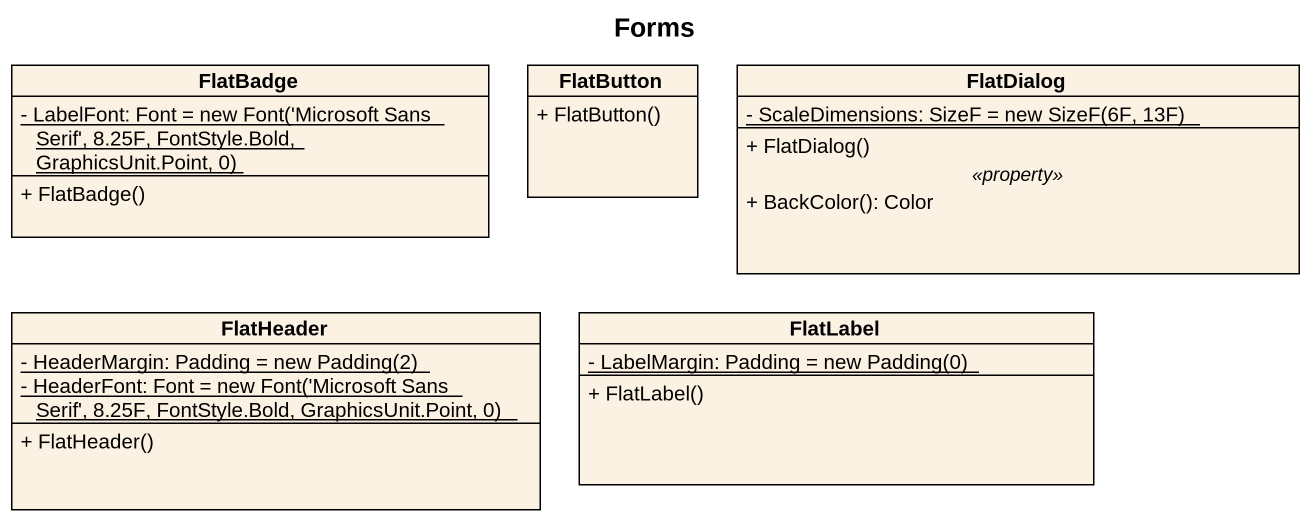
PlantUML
@startuml
title Forms
hide circle
hide empty members
skinparam classAttributeIconSize 0
class FlatBadge {
  {static} {field} - LabelFont: Font = new Font('Microsoft Sans Serif', 8.25F, FontStyle.Bold, GraphicsUnit.Point, 0)
  + FlatBadge()
}
class FlatButton {
  + FlatButton()
}
class FlatDialog {
  {static} {field} - ScaleDimensions: SizeF = new SizeF(6F, 13F)
  --
  + FlatDialog()
  .. <<property>> ..
  + BackColor(): Color
}
class FlatHeader {
  {static} {field} - HeaderMargin: Padding = new Padding(2)
  {static} {field} - HeaderFont: Font = new Font('Microsoft Sans Serif', 8.25F, FontStyle.Bold, GraphicsUnit.Point, 0)
  + FlatHeader()
}
class FlatLabel {
  {static} {field} - LabelMargin: Padding = new Padding(0)
  + FlatLabel()
}
@enduml
